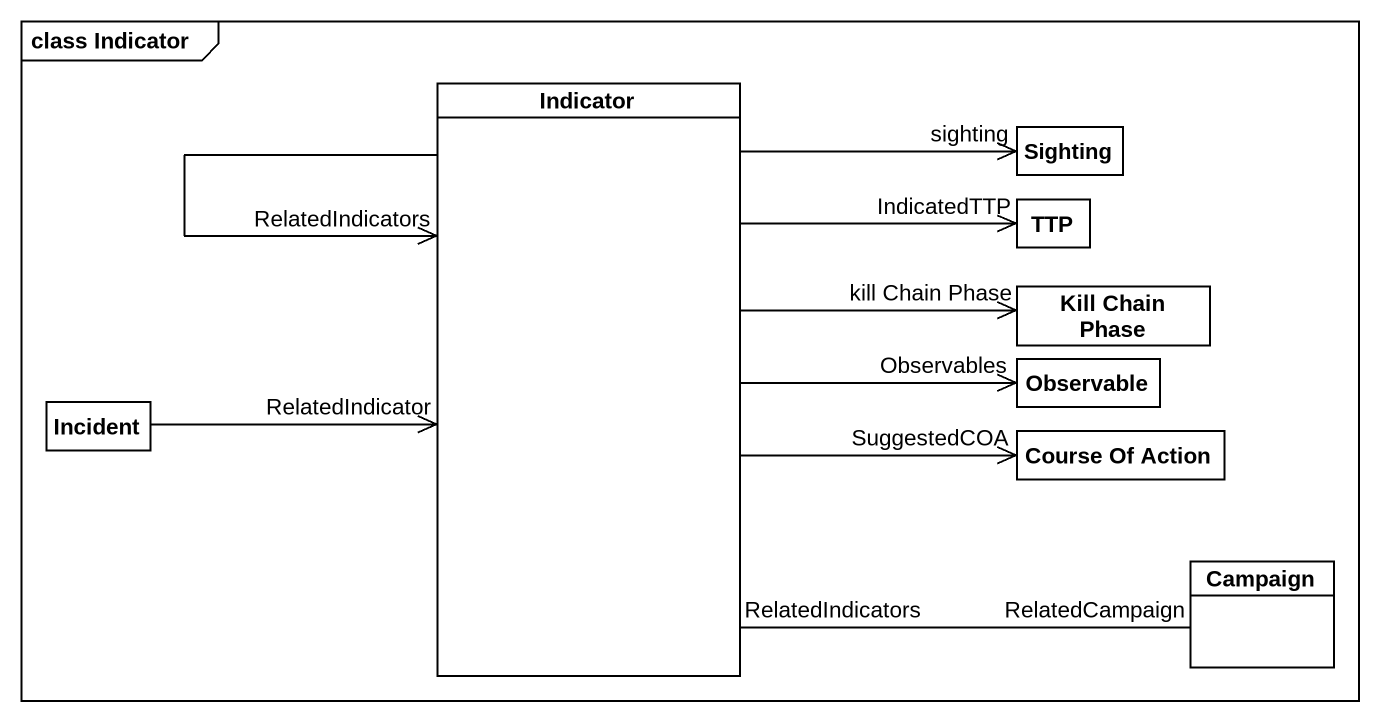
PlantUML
@startuml
mainframe class Indicator
hide circle
hide empty members
class Indicator
class Sighting
class TTP
class "Kill Chain Phase" as Kill_Chain_Phase
class Observable
class Incident
class "Course Of Action" as Course_Of_Action
class Campaign
Indicator --> "RelatedIndicators" Indicator
Indicator -right-> "sighting" Sighting
Indicator -right-> "IndicatedTTP" TTP
Indicator -right-> "kill Chain Phase" Kill_Chain_Phase
Indicator -right-> "Observables" Observable
Indicator -right-> "SuggestedCOA" Course_Of_Action
Indicator "RelatedIndicators" -right- "RelatedCampaign" Campaign
Incident -right-> "RelatedIndicator" Indicator
@enduml
